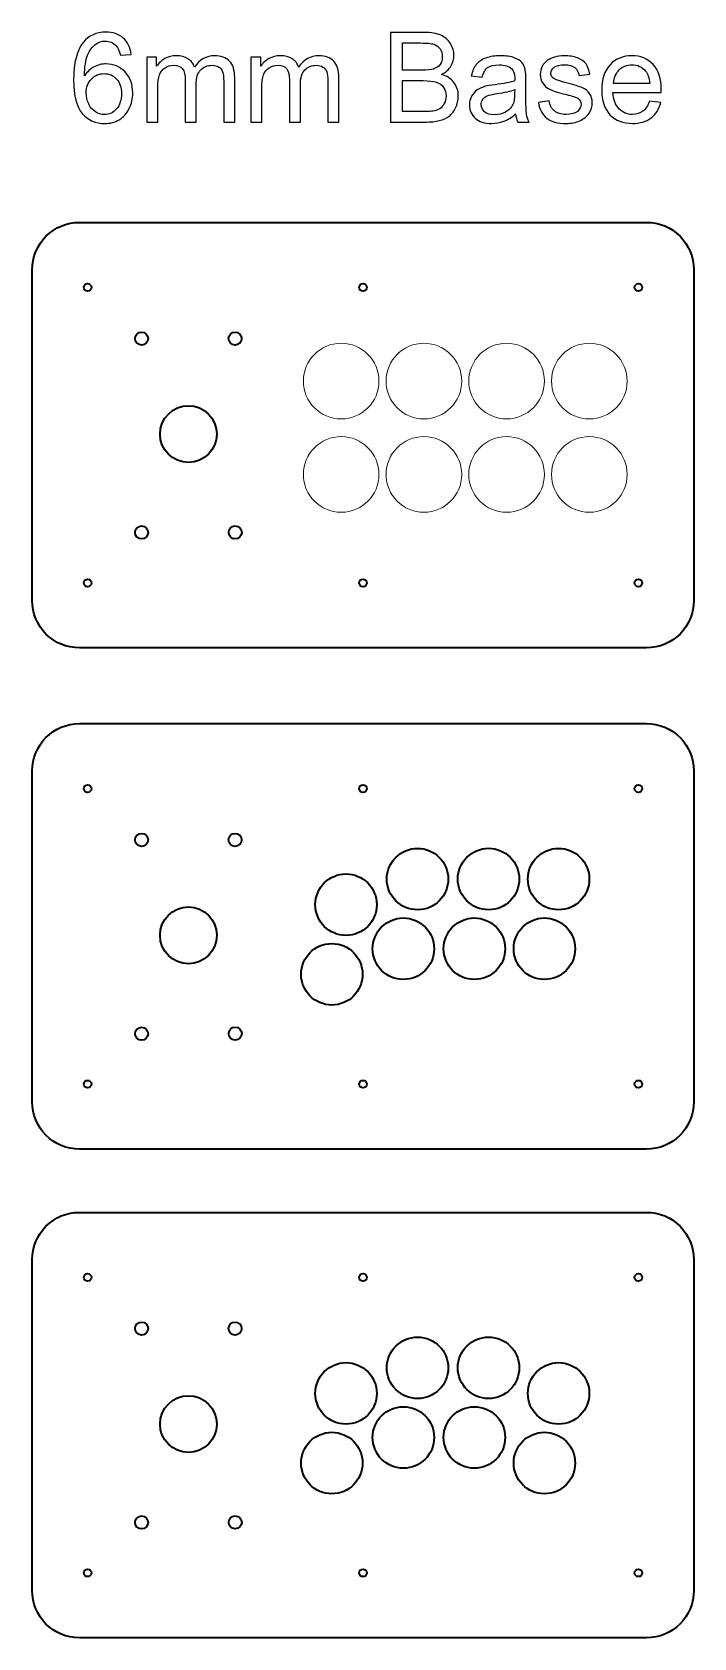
# Model space of a CAD drawing. Header units: millimetres. Extents: x 309 to 2032, y -1240 to 271.
# Drawn here: x 1259 to 1539, y -408 to 271 of the extents above; entities that cross this region are included whole.
import ezdxf

# ---------------------------------------------------------------- set-up
doc = ezdxf.new("R2010")
doc.units = ezdxf.units.MM
doc.header["$MEASUREMENT"] = 0
doc.layers.add('Layer 1', color=7, linetype='Continuous')

msp = doc.modelspace()

# ---------------------------------------------------------------- linework, layer by layer
at = {"layer": 'Layer 1', "color": 250, "lineweight": 35}
for centre, major_axis, ratio in [((1305.6345, 141.445), (0, 2.75), 1), ((1345.2095, 141.445), (0, 2.75), 1), ((1325.4565, 101.058), (0, 12.0001), 0.99999167), ((1305.6345, 59.4449), (0, 2.75), 1), ((1345.247, 59.4825), (0, 2.75), 1), ((1305.6345, -70.5971), (0, 2.75), 1), ((1345.2095, -70.5971), (0, 2.75), 1), ((1422.4165, -87.1947), (0, 13), 1), ((1452.4548, -87.1822), (0, 13), 1), ((1482.0887, -87.1947), (0, 13), 1), ((1392.1471, -98.0115), (0, 13), 1), ((1325.4565, -110.9841), (0, 12.0001), 0.99999167), ((1416.4165, -116.6546), (0, 13), 1), ((1446.4549, -116.6546), (0, 13), 1), ((1476.0887, -116.6546), (0, 13), 1), ((1386.1471, -127.4714), (0, 13), 1), ((1305.6345, -152.5972), (0, 2.75), 1), ((1345.247, -152.5596), (0, 2.75), 1), ((1305.6345, -277.3512), (0, 2.75), 1), ((1345.2095, -277.3512), (0, 2.75), 1), ((1422.4165, -293.9488), (0, 13), 1), ((1452.4548, -293.9363), (0, 13), 1), ((1392.1471, -304.7656), (0, 13), 1), ((1482.0887, -304.7656), (0, 13), 1), ((1325.4565, -317.7382), (0, 12.0001), 0.99999167), ((1416.4165, -323.4087), (0, 13), 1), ((1446.4549, -323.4087), (0, 13), 1), ((1386.1471, -334.2255), (0, 13), 1), ((1476.0887, -334.2255), (0, 13), 1), ((1305.6345, -359.3513), (0, 2.75), 1), ((1345.247, -359.3137), (0, 2.75), 1)]:
    msp.add_ellipse(centre, major_axis=major_axis, ratio=ratio, dxfattribs=at)
at = {"layer": 'Layer 1', "color": 250, "lineweight": 18}
for centre, major_axis, ratio in [((1390.0964, 123.4659), (0, 16), 1), ((1425.0964, 123.4706), (0, 16), 1), ((1460.0964, 123.4831), (0, 16), 1), ((1495.0964, 123.4706), (0, 16), 1), ((1325.4565, 101.058), (0, 12.0001), 0.99999167), ((1390.0996, 83.9859), (0, 16), 1), ((1425.0996, 83.9831), (0, 16), 1), ((1460.0996, 83.9831), (0, 16), 1), ((1495.0996, 83.9831), (0, 16), 1)]:
    msp.add_ellipse(centre, major_axis=major_axis, ratio=ratio, dxfattribs=at)
at = {"layer": 'Layer 1', "color": 250}
for points, knots in [([(1301.2875, 261.6837), (1301.2875, 261.6837), (1296.6838, 261.3133), (1296.6838, 261.3133), (1296.2693, 263.1389), (1295.6784, 264.4707), (1294.9111, 265.2997), (1293.6499, 266.6314), (1292.0888, 267.2929), (1290.2368, 267.2929), (1288.7463, 267.2929), (1287.4234, 266.8784), (1286.2856, 266.0494), (1284.8216, 264.9822), (1283.6751, 263.43), (1282.8196, 261.3839), (1281.9729, 259.3289), (1281.532, 256.4097), (1281.4967, 252.6262), (1282.6168, 254.3283), (1283.9926, 255.5983), (1285.6154, 256.4185), (1287.2381, 257.2476), (1288.9315, 257.6621), (1290.713, 257.6621), (1293.8175, 257.6621), (1296.4633, 256.5155), (1298.6505, 254.2313), (1300.8289, 251.9471), (1301.9225, 249.0014), (1301.9225, 245.3766), (1301.9225, 242.9953), (1301.411, 240.7905), (1300.3879, 238.7443), (1299.3561, 236.6982), (1297.9538, 235.1372), (1296.1546, 234.0524), (1294.3643, 232.9676), (1292.327, 232.4208), (1290.0516, 232.4208), (1286.1798, 232.4208), (1283.0136, 233.8496), (1280.5618, 236.6982), (1278.1188, 239.5469), (1276.8929, 244.2477), (1276.8929, 250.7917), (1276.8929, 258.1119), (1278.2511, 263.4388), (1280.9587, 266.7637), (1283.3223, 269.6565), (1286.5061, 271.1029), (1290.519, 271.1029), (1293.5, 271.1029), (1295.9518, 270.2651), (1297.8568, 268.5982), (1299.7618, 266.9313), (1300.9083, 264.6294), (1301.2875, 261.6837)], [0, 0, 0, 0, 0.05263158, 0.05263158, 0.05263158, 0.10526316, 0.10526316, 0.10526316, 0.15789474, 0.15789474, 0.15789474, 0.21052632, 0.21052632, 0.21052632, 0.26315789, 0.26315789, 0.26315789, 0.31578947, 0.31578947, 0.31578947, 0.36842105, 0.36842105, 0.36842105, 0.42105263, 0.42105263, 0.42105263, 0.47368421, 0.47368421, 0.47368421, 0.52631579, 0.52631579, 0.52631579, 0.57894737, 0.57894737, 0.57894737, 0.63157895, 0.63157895, 0.63157895, 0.68421053, 0.68421053, 0.68421053, 0.73684211, 0.73684211, 0.73684211, 0.78947368, 0.78947368, 0.78947368, 0.84210526, 0.84210526, 0.84210526, 0.89473684, 0.89473684, 0.89473684, 0.94736842, 0.94736842, 0.94736842, 1, 1, 1, 1]), ([(1411.0367, 233.0558), (1411.0367, 233.0558), (1411.0367, 270.9442), (1411.0367, 270.9442), (1411.0367, 270.9442), (1425.2537, 270.9442), (1425.2537, 270.9442), (1428.1465, 270.9442), (1430.466, 270.5649), (1432.221, 269.7976), (1433.9673, 269.0303), (1435.3343, 267.8485), (1436.3221, 266.2522), (1437.3187, 264.6647), (1437.8126, 262.9978), (1437.8126, 261.2516), (1437.8126, 259.6376), (1437.3716, 258.1119), (1436.4985, 256.6831), (1435.6253, 255.2544), (1434.3024, 254.099), (1432.5297, 253.2171), (1434.8228, 252.5468), (1436.5867, 251.4003), (1437.8126, 249.7775), (1439.0473, 248.1635), (1439.6647, 246.2497), (1439.6647, 244.0448), (1439.6647, 242.2633), (1439.2854, 240.6141), (1438.5358, 239.0883), (1437.7861, 237.5625), (1436.8601, 236.3896), (1435.7576, 235.5605), (1434.6552, 234.7403), (1433.2706, 234.1141), (1431.6125, 233.6908), (1429.9456, 233.2675), (1427.9083, 233.0558), (1425.4918, 233.0558), (1425.4918, 233.0558), (1411.0367, 233.0558), (1411.0367, 233.0558)], [0, 0, 0, 0, 0.07142857, 0.07142857, 0.07142857, 0.14285714, 0.14285714, 0.14285714, 0.21428571, 0.21428571, 0.21428571, 0.28571429, 0.28571429, 0.28571429, 0.35714286, 0.35714286, 0.35714286, 0.42857143, 0.42857143, 0.42857143, 0.5, 0.5, 0.5, 0.57142857, 0.57142857, 0.57142857, 0.64285714, 0.64285714, 0.64285714, 0.71428571, 0.71428571, 0.71428571, 0.78571429, 0.78571429, 0.78571429, 0.85714286, 0.85714286, 0.85714286, 0.92857143, 0.92857143, 0.92857143, 1, 1, 1, 1]), ([(1416.0638, 255.0162), (1416.0638, 255.0162), (1424.2571, 255.0162), (1424.2571, 255.0162), (1426.4796, 255.0162), (1428.0759, 255.1662), (1429.0372, 255.4572), (1430.316, 255.8364), (1431.2774, 256.4714), (1431.9212, 257.3534), (1432.565, 258.2353), (1432.8913, 259.3378), (1432.8913, 260.6695), (1432.8913, 261.9307), (1432.5915, 263.0419), (1431.9829, 263.9944), (1431.3832, 264.9558), (1430.5189, 265.6172), (1429.3988, 265.97), (1428.2787, 266.3228), (1426.3561, 266.4992), (1423.6397, 266.4992), (1423.6397, 266.4992), (1416.0638, 266.4992), (1416.0638, 266.4992), (1416.0638, 266.4992), (1416.0638, 255.0162), (1416.0638, 255.0162)], [0, 0, 0, 0, 0.11111111, 0.11111111, 0.11111111, 0.22222222, 0.22222222, 0.22222222, 0.33333333, 0.33333333, 0.33333333, 0.44444444, 0.44444444, 0.44444444, 0.55555556, 0.55555556, 0.55555556, 0.66666667, 0.66666667, 0.66666667, 0.77777778, 0.77777778, 0.77777778, 0.88888889, 0.88888889, 0.88888889, 1, 1, 1, 1]), ([(1307.8051, 233.0558), (1307.8051, 233.0558), (1307.8051, 260.5196), (1307.8051, 260.5196), (1307.8051, 260.5196), (1311.9855, 260.5196), (1311.9855, 260.5196), (1311.9855, 260.5196), (1311.9855, 256.639), (1311.9855, 256.639), (1312.841, 257.9796), (1313.9875, 259.0644), (1315.4163, 259.8757), (1316.845, 260.696), (1318.4678, 261.1017), (1320.2934, 261.1017), (1322.3219, 261.1017), (1323.9888, 260.6783), (1325.2853, 259.8405), (1326.5817, 258.9938), (1327.4989, 257.8208), (1328.0281, 256.3039), (1330.2153, 259.5053), (1333.0464, 261.1017), (1336.5389, 261.1017), (1339.2729, 261.1017), (1341.3807, 260.352), (1342.8448, 258.8439), (1344.3176, 257.3357), (1345.0585, 255.0162), (1345.0585, 251.8853), (1345.0585, 251.8853), (1345.0585, 233.0558), (1345.0585, 233.0558), (1345.0585, 233.0558), (1340.4018, 233.0558), (1340.4018, 233.0558), (1340.4018, 233.0558), (1340.4018, 250.3419), (1340.4018, 250.3419), (1340.4018, 252.194), (1340.243, 253.5346), (1339.9432, 254.3548), (1339.6433, 255.175), (1339.0965, 255.8276), (1338.2939, 256.3303), (1337.5002, 256.833), (1336.5653, 257.08), (1335.4982, 257.08), (1333.5579, 257.08), (1331.9528, 256.4362), (1330.6739, 255.1573), (1329.3951, 253.8697), (1328.7601, 251.8148), (1328.7601, 248.9925), (1328.7601, 248.9925), (1328.7601, 233.0558), (1328.7601, 233.0558), (1328.7601, 233.0558), (1324.1034, 233.0558), (1324.1034, 233.0558), (1324.1034, 233.0558), (1324.1034, 250.8799), (1324.1034, 250.8799), (1324.1034, 252.9437), (1323.7242, 254.4959), (1322.9657, 255.5278), (1322.2073, 256.5596), (1320.9637, 257.08), (1319.2439, 257.08), (1317.9386, 257.08), (1316.7304, 256.736), (1315.6191, 256.0481), (1314.5079, 255.3602), (1313.7053, 254.3548), (1313.2026, 253.023), (1312.7087, 251.7001), (1312.4618, 249.7863), (1312.4618, 247.2904), (1312.4618, 247.2904), (1312.4618, 233.0558), (1312.4618, 233.0558), (1312.4618, 233.0558), (1307.8051, 233.0558), (1307.8051, 233.0558)], [0, 0, 0, 0, 0.03571429, 0.03571429, 0.03571429, 0.07142857, 0.07142857, 0.07142857, 0.10714286, 0.10714286, 0.10714286, 0.14285714, 0.14285714, 0.14285714, 0.17857143, 0.17857143, 0.17857143, 0.21428571, 0.21428571, 0.21428571, 0.25, 0.25, 0.25, 0.28571429, 0.28571429, 0.28571429, 0.32142857, 0.32142857, 0.32142857, 0.35714286, 0.35714286, 0.35714286, 0.39285714, 0.39285714, 0.39285714, 0.42857143, 0.42857143, 0.42857143, 0.46428571, 0.46428571, 0.46428571, 0.5, 0.5, 0.5, 0.53571429, 0.53571429, 0.53571429, 0.57142857, 0.57142857, 0.57142857, 0.60714286, 0.60714286, 0.60714286, 0.64285714, 0.64285714, 0.64285714, 0.67857143, 0.67857143, 0.67857143, 0.71428571, 0.71428571, 0.71428571, 0.75, 0.75, 0.75, 0.78571429, 0.78571429, 0.78571429, 0.82142857, 0.82142857, 0.82142857, 0.85714286, 0.85714286, 0.85714286, 0.89285714, 0.89285714, 0.89285714, 0.92857143, 0.92857143, 0.92857143, 0.96428571, 0.96428571, 0.96428571, 1, 1, 1, 1]), ([(1351.8847, 233.0558), (1351.8847, 233.0558), (1351.8847, 260.5196), (1351.8847, 260.5196), (1351.8847, 260.5196), (1356.0651, 260.5196), (1356.0651, 260.5196), (1356.0651, 260.5196), (1356.0651, 256.639), (1356.0651, 256.639), (1356.9206, 257.9796), (1358.0671, 259.0644), (1359.4959, 259.8757), (1360.9246, 260.696), (1362.5474, 261.1017), (1364.373, 261.1017), (1366.4015, 261.1017), (1368.0684, 260.6783), (1369.3649, 259.8405), (1370.6613, 258.9938), (1371.5785, 257.8208), (1372.1077, 256.3039), (1374.2949, 259.5053), (1377.126, 261.1017), (1380.6185, 261.1017), (1383.3525, 261.1017), (1385.4603, 260.352), (1386.9244, 258.8439), (1388.3972, 257.3357), (1389.1381, 255.0162), (1389.1381, 251.8853), (1389.1381, 251.8853), (1389.1381, 233.0558), (1389.1381, 233.0558), (1389.1381, 233.0558), (1384.4814, 233.0558), (1384.4814, 233.0558), (1384.4814, 233.0558), (1384.4814, 250.3419), (1384.4814, 250.3419), (1384.4814, 252.194), (1384.3226, 253.5346), (1384.0228, 254.3548), (1383.7229, 255.175), (1383.1761, 255.8276), (1382.3735, 256.3303), (1381.5798, 256.833), (1380.6449, 257.08), (1379.5778, 257.08), (1377.6375, 257.08), (1376.0324, 256.4362), (1374.7535, 255.1573), (1373.4747, 253.8697), (1372.8397, 251.8148), (1372.8397, 248.9925), (1372.8397, 248.9925), (1372.8397, 233.0558), (1372.8397, 233.0558), (1372.8397, 233.0558), (1368.183, 233.0558), (1368.183, 233.0558), (1368.183, 233.0558), (1368.183, 250.8799), (1368.183, 250.8799), (1368.183, 252.9437), (1367.8038, 254.4959), (1367.0453, 255.5278), (1366.2869, 256.5596), (1365.0433, 257.08), (1363.3235, 257.08), (1362.0182, 257.08), (1360.81, 256.736), (1359.6987, 256.0481), (1358.5875, 255.3602), (1357.7849, 254.3548), (1357.2822, 253.023), (1356.7883, 251.7001), (1356.5414, 249.7863), (1356.5414, 247.2904), (1356.5414, 247.2904), (1356.5414, 233.0558), (1356.5414, 233.0558), (1356.5414, 233.0558), (1351.8847, 233.0558), (1351.8847, 233.0558)], [0, 0, 0, 0, 0.03571429, 0.03571429, 0.03571429, 0.07142857, 0.07142857, 0.07142857, 0.10714286, 0.10714286, 0.10714286, 0.14285714, 0.14285714, 0.14285714, 0.17857143, 0.17857143, 0.17857143, 0.21428571, 0.21428571, 0.21428571, 0.25, 0.25, 0.25, 0.28571429, 0.28571429, 0.28571429, 0.32142857, 0.32142857, 0.32142857, 0.35714286, 0.35714286, 0.35714286, 0.39285714, 0.39285714, 0.39285714, 0.42857143, 0.42857143, 0.42857143, 0.46428571, 0.46428571, 0.46428571, 0.5, 0.5, 0.5, 0.53571429, 0.53571429, 0.53571429, 0.57142857, 0.57142857, 0.57142857, 0.60714286, 0.60714286, 0.60714286, 0.64285714, 0.64285714, 0.64285714, 0.67857143, 0.67857143, 0.67857143, 0.71428571, 0.71428571, 0.71428571, 0.75, 0.75, 0.75, 0.78571429, 0.78571429, 0.78571429, 0.82142857, 0.82142857, 0.82142857, 0.85714286, 0.85714286, 0.85714286, 0.89285714, 0.89285714, 0.89285714, 0.92857143, 0.92857143, 0.92857143, 0.96428571, 0.96428571, 0.96428571, 1, 1, 1, 1]), ([(1463.9005, 236.4954), (1462.1719, 235.0225), (1460.505, 233.9907), (1458.9087, 233.3821), (1457.3123, 232.7736), (1455.6014, 232.4737), (1453.7669, 232.4737), (1450.7507, 232.4737), (1448.4311, 233.2057), (1446.8084, 234.6786), (1445.1856, 236.1426), (1444.3742, 238.0212), (1444.3742, 240.3054), (1444.3742, 241.6459), (1444.6829, 242.8718), (1445.2914, 243.9831), (1445.9088, 245.0943), (1446.7114, 245.9763), (1447.6991, 246.6466), (1448.6957, 247.3169), (1449.807, 247.8284), (1451.0505, 248.1723), (1451.9677, 248.4105), (1453.3524, 248.6398), (1455.1957, 248.8691), (1458.9528, 249.31), (1461.7309, 249.848), (1463.5036, 250.4654), (1463.5212, 251.1004), (1463.53, 251.5061), (1463.53, 251.6737), (1463.53, 253.561), (1463.0891, 254.8928), (1462.2071, 255.6689), (1461.0165, 256.7184), (1459.2438, 257.2387), (1456.8978, 257.2387), (1454.7018, 257.2387), (1453.079, 256.8507), (1452.0383, 256.0834), (1450.9888, 255.3161), (1450.2215, 253.9579), (1449.7188, 252), (1449.7188, 252), (1445.168, 252.635), (1445.168, 252.635), (1445.5825, 254.5841), (1446.2616, 256.1628), (1447.2141, 257.3622), (1448.1666, 258.5616), (1449.5424, 259.4789), (1451.3416, 260.1315), (1453.1319, 260.7753), (1455.2221, 261.1017), (1457.5857, 261.1017), (1459.9317, 261.1017), (1461.8455, 260.8282), (1463.3184, 260.2726), (1464.7824, 259.717), (1465.8672, 259.0291), (1466.5551, 258.1912), (1467.243, 257.3534), (1467.7281, 256.2951), (1468.0103, 255.0162), (1468.1603, 254.2225), (1468.2396, 252.7937), (1468.2396, 250.7388), (1468.2396, 250.7388), (1468.2396, 244.5652), (1468.2396, 244.5652), (1468.2396, 240.2525), (1468.3366, 237.5273), (1468.5307, 236.3719), (1468.7159, 235.2166), (1469.1039, 234.1141), (1469.6684, 233.0558), (1469.6684, 233.0558), (1464.8, 233.0558), (1464.8, 233.0558), (1464.3326, 234.0348), (1464.0328, 235.1813), (1463.9005, 236.4954)], [0, 0, 0, 0, 0.03703704, 0.03703704, 0.03703704, 0.07407407, 0.07407407, 0.07407407, 0.11111111, 0.11111111, 0.11111111, 0.14814815, 0.14814815, 0.14814815, 0.18518519, 0.18518519, 0.18518519, 0.22222222, 0.22222222, 0.22222222, 0.25925926, 0.25925926, 0.25925926, 0.2962963, 0.2962963, 0.2962963, 0.33333333, 0.33333333, 0.33333333, 0.37037037, 0.37037037, 0.37037037, 0.40740741, 0.40740741, 0.40740741, 0.44444444, 0.44444444, 0.44444444, 0.48148148, 0.48148148, 0.48148148, 0.51851852, 0.51851852, 0.51851852, 0.55555556, 0.55555556, 0.55555556, 0.59259259, 0.59259259, 0.59259259, 0.62962963, 0.62962963, 0.62962963, 0.66666667, 0.66666667, 0.66666667, 0.7037037, 0.7037037, 0.7037037, 0.74074074, 0.74074074, 0.74074074, 0.77777778, 0.77777778, 0.77777778, 0.81481481, 0.81481481, 0.81481481, 0.85185185, 0.85185185, 0.85185185, 0.88888889, 0.88888889, 0.88888889, 0.92592593, 0.92592593, 0.92592593, 0.96296296, 0.96296296, 0.96296296, 1, 1, 1, 1]), ([(1473.5401, 241.2579), (1473.5401, 241.2579), (1478.1439, 241.9987), (1478.1439, 241.9987), (1478.3996, 240.1555), (1479.1228, 238.7443), (1480.3046, 237.7566), (1481.4864, 236.7776), (1483.1445, 236.2837), (1485.2612, 236.2837), (1487.4043, 236.2837), (1488.9918, 236.7159), (1490.0325, 237.589), (1491.0644, 238.4533), (1491.5847, 239.4764), (1491.5847, 240.6493), (1491.5847, 241.6989), (1491.1173, 242.5279), (1490.1912, 243.1276), (1489.5386, 243.5421), (1487.9511, 244.0625), (1485.4287, 244.7063), (1482.0244, 245.5618), (1479.6696, 246.3026), (1478.3467, 246.9288), (1477.0326, 247.5638), (1476.036, 248.4281), (1475.3569, 249.5394), (1474.6778, 250.6418), (1474.3339, 251.8677), (1474.3339, 253.2082), (1474.3339, 254.4341), (1474.6161, 255.563), (1475.1717, 256.6037), (1475.7362, 257.6444), (1476.4946, 258.5087), (1477.456, 259.1966), (1478.1791, 259.7258), (1479.1669, 260.1756), (1480.4105, 260.546), (1481.6628, 260.9164), (1482.9946, 261.1017), (1484.4233, 261.1017), (1486.5753, 261.1017), (1488.4626, 260.793), (1490.0854, 260.1668), (1491.717, 259.5494), (1492.9164, 258.7028), (1493.6926, 257.6444), (1494.4599, 256.5773), (1494.9978, 255.1573), (1495.2889, 253.3758), (1495.2889, 253.3758), (1490.738, 252.7408), (1490.738, 252.7408), (1490.5352, 254.1696), (1489.9355, 255.2896), (1488.9477, 256.0922), (1487.9599, 256.8948), (1486.5664, 257.2916), (1484.7585, 257.2916), (1482.633, 257.2916), (1481.1072, 256.9389), (1480.1988, 256.2333), (1479.2904, 255.5278), (1478.8318, 254.6987), (1478.8318, 253.755), (1478.8318, 253.1553), (1479.017, 252.6085), (1479.3962, 252.1235), (1479.7755, 251.6296), (1480.3664, 251.215), (1481.1778, 250.8887), (1481.6452, 250.7123), (1483.0034, 250.3155), (1485.2788, 249.6981), (1488.5596, 248.825), (1490.8527, 248.1018), (1492.158, 247.5462), (1493.4633, 246.9905), (1494.4863, 246.1703), (1495.2271, 245.112), (1495.9768, 244.0448), (1496.3472, 242.7219), (1496.3472, 241.1344), (1496.3472, 239.591), (1495.8974, 238.1358), (1494.989, 236.7688), (1494.0806, 235.4018), (1492.7753, 234.3434), (1491.0732, 233.5938), (1489.3622, 232.8441), (1487.4308, 232.4737), (1485.2788, 232.4737), (1481.7157, 232.4737), (1478.9905, 233.2146), (1477.1208, 234.6874), (1475.2511, 236.1691), (1474.0605, 238.3563), (1473.5401, 241.2579)], [0, 0, 0, 0, 0.03030303, 0.03030303, 0.03030303, 0.06060606, 0.06060606, 0.06060606, 0.09090909, 0.09090909, 0.09090909, 0.12121212, 0.12121212, 0.12121212, 0.15151515, 0.15151515, 0.15151515, 0.18181818, 0.18181818, 0.18181818, 0.21212121, 0.21212121, 0.21212121, 0.24242424, 0.24242424, 0.24242424, 0.27272727, 0.27272727, 0.27272727, 0.3030303, 0.3030303, 0.3030303, 0.33333333, 0.33333333, 0.33333333, 0.36363636, 0.36363636, 0.36363636, 0.39393939, 0.39393939, 0.39393939, 0.42424242, 0.42424242, 0.42424242, 0.45454545, 0.45454545, 0.45454545, 0.48484848, 0.48484848, 0.48484848, 0.51515152, 0.51515152, 0.51515152, 0.54545455, 0.54545455, 0.54545455, 0.57575758, 0.57575758, 0.57575758, 0.60606061, 0.60606061, 0.60606061, 0.63636364, 0.63636364, 0.63636364, 0.66666667, 0.66666667, 0.66666667, 0.6969697, 0.6969697, 0.6969697, 0.72727273, 0.72727273, 0.72727273, 0.75757576, 0.75757576, 0.75757576, 0.78787879, 0.78787879, 0.78787879, 0.81818182, 0.81818182, 0.81818182, 0.84848485, 0.84848485, 0.84848485, 0.87878788, 0.87878788, 0.87878788, 0.90909091, 0.90909091, 0.90909091, 0.93939394, 0.93939394, 0.93939394, 0.96969697, 0.96969697, 0.96969697, 1, 1, 1, 1]), ([(1520.583, 241.9458), (1520.583, 241.9458), (1525.3984, 241.3108), (1525.3984, 241.3108), (1524.6488, 238.515), (1523.2465, 236.3366), (1521.2004, 234.7932), (1519.1543, 233.2498), (1516.5437, 232.4737), (1513.3599, 232.4737), (1509.3559, 232.4737), (1506.1809, 233.7084), (1503.8349, 236.1779), (1501.4889, 238.6385), (1500.3159, 242.1046), (1500.3159, 246.5584), (1500.3159, 251.1621), (1501.4977, 254.7428), (1503.8702, 257.2828), (1506.2426, 259.8316), (1509.3206, 261.1017), (1513.1041, 261.1017), (1516.7642, 261.1017), (1519.754, 259.8581), (1522.0735, 257.3622), (1524.393, 254.8663), (1525.5572, 251.3562), (1525.5572, 246.8318), (1525.5572, 246.5584), (1525.5484, 246.1439), (1525.5307, 245.5971), (1525.5307, 245.5971), (1505.0784, 245.5971), (1505.0784, 245.5971), (1505.2548, 242.5896), (1506.1015, 240.2789), (1507.6361, 238.6826), (1509.1618, 237.0863), (1511.0756, 236.2837), (1513.3599, 236.2837), (1515.062, 236.2837), (1516.5172, 236.7335), (1517.7167, 237.6331), (1518.925, 238.5327), (1519.8775, 239.9702), (1520.583, 241.9458)], [0, 0, 0, 0, 0.06666667, 0.06666667, 0.06666667, 0.13333333, 0.13333333, 0.13333333, 0.2, 0.2, 0.2, 0.26666667, 0.26666667, 0.26666667, 0.33333333, 0.33333333, 0.33333333, 0.4, 0.4, 0.4, 0.46666667, 0.46666667, 0.46666667, 0.53333333, 0.53333333, 0.53333333, 0.6, 0.6, 0.6, 0.66666667, 0.66666667, 0.66666667, 0.73333333, 0.73333333, 0.73333333, 0.8, 0.8, 0.8, 0.86666667, 0.86666667, 0.86666667, 0.93333333, 0.93333333, 0.93333333, 1, 1, 1, 1]), ([(1282.2375, 245.3325), (1282.2375, 243.7273), (1282.5815, 242.1928), (1283.2606, 240.7287), (1283.9397, 239.2647), (1284.8922, 238.1534), (1286.1004, 237.3861), (1287.3175, 236.6189), (1288.6052, 236.2308), (1289.9722, 236.2308), (1291.9566, 236.2308), (1293.6499, 237.0246), (1295.0522, 238.6121), (1296.4545, 240.1996), (1297.16, 242.3515), (1297.16, 245.0767), (1297.16, 247.6961), (1296.4633, 249.7598), (1295.0786, 251.268), (1293.694, 252.7761), (1291.9301, 253.5346), (1289.787, 253.5346), (1287.6879, 253.5346), (1285.8976, 252.7761), (1284.4336, 251.268), (1282.9695, 249.7598), (1282.2375, 247.7843), (1282.2375, 245.3325)], [0, 0, 0, 0, 0.11111111, 0.11111111, 0.11111111, 0.22222222, 0.22222222, 0.22222222, 0.33333333, 0.33333333, 0.33333333, 0.44444444, 0.44444444, 0.44444444, 0.55555556, 0.55555556, 0.55555556, 0.66666667, 0.66666667, 0.66666667, 0.77777778, 0.77777778, 0.77777778, 0.88888889, 0.88888889, 0.88888889, 1, 1, 1, 1]), ([(1505.343, 249.4071), (1505.343, 249.4071), (1520.6359, 249.4071), (1520.6359, 249.4071), (1520.4331, 251.7178), (1519.8422, 253.4464), (1518.8809, 254.6017), (1517.408, 256.3921), (1515.4854, 257.2916), (1513.1306, 257.2916), (1510.9963, 257.2916), (1509.2059, 256.5773), (1507.7507, 255.1485), (1506.3043, 253.7198), (1505.5018, 251.806), (1505.343, 249.4071)], [0, 0, 0, 0, 0.2, 0.2, 0.2, 0.4, 0.4, 0.4, 0.6, 0.6, 0.6, 0.8, 0.8, 0.8, 1, 1, 1, 1]), ([(1416.0638, 237.5008), (1416.0638, 237.5008), (1425.5006, 237.5008), (1425.5006, 237.5008), (1427.1234, 237.5008), (1428.2611, 237.5625), (1428.9226, 237.686), (1430.0691, 237.8889), (1431.0392, 238.2328), (1431.8153, 238.7179), (1432.5915, 239.203), (1433.2265, 239.9085), (1433.7292, 240.8346), (1434.2319, 241.7606), (1434.4788, 242.8278), (1434.4788, 244.036), (1434.4788, 245.4559), (1434.1172, 246.6818), (1433.3852, 247.7314), (1432.662, 248.7809), (1431.6566, 249.5129), (1430.369, 249.9362), (1429.0901, 250.3596), (1427.238, 250.5712), (1424.8303, 250.5712), (1424.8303, 250.5712), (1416.0638, 250.5712), (1416.0638, 250.5712), (1416.0638, 250.5712), (1416.0638, 237.5008), (1416.0638, 237.5008)], [0, 0, 0, 0, 0.1, 0.1, 0.1, 0.2, 0.2, 0.2, 0.3, 0.3, 0.3, 0.4, 0.4, 0.4, 0.5, 0.5, 0.5, 0.6, 0.6, 0.6, 0.7, 0.7, 0.7, 0.8, 0.8, 0.8, 0.9, 0.9, 0.9, 1, 1, 1, 1]), ([(1463.53, 246.8141), (1461.8367, 246.1262), (1459.2967, 245.5441), (1455.91, 245.0679), (1453.9874, 244.7945), (1452.6292, 244.4858), (1451.8355, 244.1418), (1451.0417, 243.7979), (1450.4332, 243.2952), (1450.001, 242.6425), (1449.5689, 241.9811), (1449.3484, 241.2491), (1449.3484, 240.4377), (1449.3484, 239.2118), (1449.8158, 238.1799), (1450.7595, 237.3597), (1451.7032, 236.5395), (1453.079, 236.125), (1454.887, 236.125), (1456.6773, 236.125), (1458.2737, 236.513), (1459.6759, 237.298), (1461.0694, 238.0741), (1462.1013, 239.1412), (1462.7539, 240.4906), (1463.2566, 241.5401), (1463.5036, 243.0835), (1463.5036, 245.1208), (1463.5036, 245.1208), (1463.53, 246.8141), (1463.53, 246.8141)], [0, 0, 0, 0, 0.1, 0.1, 0.1, 0.2, 0.2, 0.2, 0.3, 0.3, 0.3, 0.4, 0.4, 0.4, 0.5, 0.5, 0.5, 0.6, 0.6, 0.6, 0.7, 0.7, 0.7, 0.8, 0.8, 0.8, 0.9, 0.9, 0.9, 1, 1, 1, 1])]:
    msp.add_open_spline(points, degree=3, knots=knots, dxfattribs=at)
at = {"layer": 'Layer 1', "lineweight": 35}
for points, knots in [([(1539.3333, 170.607), (1539.3299, 175.9147), (1537.2183, 181.0036), (1533.4628, 184.7543), (1529.7073, 188.5051), (1524.641, 190.6103), (1519.3333, 190.607), (1519.3333, 190.607), (1279.3333, 190.607), (1279.3333, 190.607), (1274.0256, 190.6036), (1268.9367, 188.4919), (1265.1859, 184.7365), (1261.4352, 180.981), (1259.3299, 175.9147), (1259.3333, 170.607), (1259.3333, 170.607), (1259.3333, 30.607), (1259.3333, 30.607), (1259.3366, 25.2993), (1261.4483, 20.2103), (1265.2038, 16.4596), (1268.9593, 12.7089), (1274.0256, 10.6036), (1279.3333, 10.607), (1279.3333, 10.607), (1519.3333, 10.607), (1519.3333, 10.607), (1524.641, 10.6103), (1529.7299, 12.722), (1533.4807, 16.4775), (1537.2314, 20.2329), (1539.3366, 25.2993), (1539.3333, 30.607), (1539.3333, 30.607), (1539.3333, 170.607), (1539.3333, 170.607)], [0, 0, 0, 0, 0.08333333, 0.08333333, 0.08333333, 0.16666667, 0.16666667, 0.16666667, 0.25, 0.25, 0.25, 0.33333333, 0.33333333, 0.33333333, 0.41666667, 0.41666667, 0.41666667, 0.5, 0.5, 0.5, 0.58333333, 0.58333333, 0.58333333, 0.66666667, 0.66666667, 0.66666667, 0.75, 0.75, 0.75, 0.83333333, 0.83333333, 0.83333333, 0.91666667, 0.91666667, 0.91666667, 1, 1, 1, 1]), ([(1284.4333, 163.107), (1284.4333, 163.9907), (1283.717, 164.707), (1282.8333, 164.707), (1281.9496, 164.707), (1281.2333, 163.9907), (1281.2333, 163.107), (1281.2333, 162.2233), (1281.9496, 161.507), (1282.8333, 161.507), (1283.717, 161.507), (1284.4333, 162.2233), (1284.4333, 163.107)], [0, 0, 0, 0, 0.25, 0.25, 0.25, 0.5, 0.5, 0.5, 0.75, 0.75, 0.75, 1, 1, 1, 1]), ([(1400.9333, 163.107), (1400.9333, 163.9907), (1400.217, 164.707), (1399.3333, 164.707), (1398.4496, 164.707), (1397.7333, 163.9907), (1397.7333, 163.107), (1397.7333, 162.2233), (1398.4496, 161.507), (1399.3333, 161.507), (1400.217, 161.507), (1400.9333, 162.2233), (1400.9333, 163.107)], [0, 0, 0, 0, 0.25, 0.25, 0.25, 0.5, 0.5, 0.5, 0.75, 0.75, 0.75, 1, 1, 1, 1]), ([(1517.4333, 163.107), (1517.4333, 163.9907), (1516.717, 164.707), (1515.8333, 164.707), (1514.9496, 164.707), (1514.2333, 163.9907), (1514.2333, 163.107), (1514.2333, 162.2233), (1514.9496, 161.507), (1515.8333, 161.507), (1516.717, 161.507), (1517.4333, 162.2233), (1517.4333, 163.107)], [0, 0, 0, 0, 0.25, 0.25, 0.25, 0.5, 0.5, 0.5, 0.75, 0.75, 0.75, 1, 1, 1, 1]), ([(1284.4333, 38.107), (1284.4333, 38.9907), (1283.717, 39.707), (1282.8333, 39.707), (1281.9496, 39.707), (1281.2333, 38.9907), (1281.2333, 38.107), (1281.2333, 37.2233), (1281.9496, 36.507), (1282.8333, 36.507), (1283.717, 36.507), (1284.4333, 37.2233), (1284.4333, 38.107)], [0, 0, 0, 0, 0.25, 0.25, 0.25, 0.5, 0.5, 0.5, 0.75, 0.75, 0.75, 1, 1, 1, 1]), ([(1400.9333, 38.1069), (1400.9333, 38.9906), (1400.217, 39.7069), (1399.3333, 39.7069), (1398.4496, 39.7069), (1397.7333, 38.9906), (1397.7333, 38.1069), (1397.7333, 37.2232), (1398.4496, 36.5069), (1399.3333, 36.5069), (1400.217, 36.5069), (1400.9333, 37.2232), (1400.9333, 38.1069)], [0, 0, 0, 0, 0.25, 0.25, 0.25, 0.5, 0.5, 0.5, 0.75, 0.75, 0.75, 1, 1, 1, 1]), ([(1517.4333, 38.107), (1517.4333, 38.9907), (1516.717, 39.707), (1515.8333, 39.707), (1514.9496, 39.707), (1514.2333, 38.9907), (1514.2333, 38.107), (1514.2333, 37.2233), (1514.9496, 36.507), (1515.8333, 36.507), (1516.717, 36.507), (1517.4333, 37.2233), (1517.4333, 38.107)], [0, 0, 0, 0, 0.25, 0.25, 0.25, 0.5, 0.5, 0.5, 0.75, 0.75, 0.75, 1, 1, 1, 1]), ([(1539.3333, -41.4351), (1539.3299, -36.1274), (1537.2183, -31.0385), (1533.4628, -27.2878), (1529.7073, -23.537), (1524.641, -21.4318), (1519.3333, -21.4351), (1519.3333, -21.4351), (1279.3333, -21.4351), (1279.3333, -21.4351), (1274.0256, -21.4385), (1268.9367, -23.5502), (1265.1859, -27.3056), (1261.4352, -31.0611), (1259.3299, -36.1274), (1259.3333, -41.4351), (1259.3333, -41.4351), (1259.3333, -181.4351), (1259.3333, -181.4351), (1259.3366, -186.7428), (1261.4483, -191.8318), (1265.2038, -195.5825), (1268.9593, -199.3332), (1274.0256, -201.4385), (1279.3333, -201.4351), (1279.3333, -201.4351), (1519.3333, -201.4351), (1519.3333, -201.4351), (1524.641, -201.4318), (1529.7299, -199.3201), (1533.4807, -195.5646), (1537.2314, -191.8092), (1539.3366, -186.7428), (1539.3333, -181.4351), (1539.3333, -181.4351), (1539.3333, -41.4351), (1539.3333, -41.4351)], [0, 0, 0, 0, 0.08333333, 0.08333333, 0.08333333, 0.16666667, 0.16666667, 0.16666667, 0.25, 0.25, 0.25, 0.33333333, 0.33333333, 0.33333333, 0.41666667, 0.41666667, 0.41666667, 0.5, 0.5, 0.5, 0.58333333, 0.58333333, 0.58333333, 0.66666667, 0.66666667, 0.66666667, 0.75, 0.75, 0.75, 0.83333333, 0.83333333, 0.83333333, 0.91666667, 0.91666667, 0.91666667, 1, 1, 1, 1]), ([(1284.4333, -48.9351), (1284.4333, -48.0514), (1283.717, -47.3351), (1282.8333, -47.3351), (1281.9496, -47.3351), (1281.2333, -48.0514), (1281.2333, -48.9351), (1281.2333, -49.8188), (1281.9496, -50.5351), (1282.8333, -50.5351), (1283.717, -50.5351), (1284.4333, -49.8188), (1284.4333, -48.9351)], [0, 0, 0, 0, 0.25, 0.25, 0.25, 0.5, 0.5, 0.5, 0.75, 0.75, 0.75, 1, 1, 1, 1]), ([(1400.9333, -48.9351), (1400.9333, -48.0514), (1400.217, -47.3351), (1399.3333, -47.3351), (1398.4496, -47.3351), (1397.7333, -48.0514), (1397.7333, -48.9351), (1397.7333, -49.8188), (1398.4496, -50.5351), (1399.3333, -50.5351), (1400.217, -50.5351), (1400.9333, -49.8188), (1400.9333, -48.9351)], [0, 0, 0, 0, 0.25, 0.25, 0.25, 0.5, 0.5, 0.5, 0.75, 0.75, 0.75, 1, 1, 1, 1]), ([(1517.4333, -48.9351), (1517.4333, -48.0514), (1516.717, -47.3351), (1515.8333, -47.3351), (1514.9496, -47.3351), (1514.2333, -48.0514), (1514.2333, -48.9351), (1514.2333, -49.8188), (1514.9496, -50.5351), (1515.8333, -50.5351), (1516.717, -50.5351), (1517.4333, -49.8188), (1517.4333, -48.9351)], [0, 0, 0, 0, 0.25, 0.25, 0.25, 0.5, 0.5, 0.5, 0.75, 0.75, 0.75, 1, 1, 1, 1]), ([(1284.4333, -173.9351), (1284.4333, -173.0514), (1283.717, -172.3351), (1282.8333, -172.3351), (1281.9496, -172.3351), (1281.2333, -173.0514), (1281.2333, -173.9351), (1281.2333, -174.8188), (1281.9496, -175.5351), (1282.8333, -175.5351), (1283.717, -175.5351), (1284.4333, -174.8188), (1284.4333, -173.9351)], [0, 0, 0, 0, 0.25, 0.25, 0.25, 0.5, 0.5, 0.5, 0.75, 0.75, 0.75, 1, 1, 1, 1]), ([(1400.9333, -173.9352), (1400.9333, -173.0515), (1400.217, -172.3352), (1399.3333, -172.3352), (1398.4496, -172.3352), (1397.7333, -173.0515), (1397.7333, -173.9352), (1397.7333, -174.8189), (1398.4496, -175.5352), (1399.3333, -175.5352), (1400.217, -175.5352), (1400.9333, -174.8189), (1400.9333, -173.9352)], [0, 0, 0, 0, 0.25, 0.25, 0.25, 0.5, 0.5, 0.5, 0.75, 0.75, 0.75, 1, 1, 1, 1]), ([(1517.4333, -173.9351), (1517.4333, -173.0514), (1516.717, -172.3351), (1515.8333, -172.3351), (1514.9496, -172.3351), (1514.2333, -173.0514), (1514.2333, -173.9351), (1514.2333, -174.8188), (1514.9496, -175.5351), (1515.8333, -175.5351), (1516.717, -175.5351), (1517.4333, -174.8188), (1517.4333, -173.9351)], [0, 0, 0, 0, 0.25, 0.25, 0.25, 0.5, 0.5, 0.5, 0.75, 0.75, 0.75, 1, 1, 1, 1]), ([(1539.3333, -248.1892), (1539.3299, -242.8815), (1537.2183, -237.7926), (1533.4628, -234.0419), (1529.7073, -230.2911), (1524.641, -228.1859), (1519.3333, -228.1892), (1519.3333, -228.1892), (1279.3333, -228.1892), (1279.3333, -228.1892), (1274.0256, -228.1926), (1268.9367, -230.3043), (1265.1859, -234.0597), (1261.4352, -237.8152), (1259.3299, -242.8815), (1259.3333, -248.1892), (1259.3333, -248.1892), (1259.3333, -388.1892), (1259.3333, -388.1892), (1259.3366, -393.4969), (1261.4483, -398.5859), (1265.2038, -402.3366), (1268.9593, -406.0873), (1274.0256, -408.1926), (1279.3333, -408.1892), (1279.3333, -408.1892), (1519.3333, -408.1892), (1519.3333, -408.1892), (1524.641, -408.1859), (1529.7299, -406.0742), (1533.4807, -402.3187), (1537.2314, -398.5633), (1539.3366, -393.4969), (1539.3333, -388.1892), (1539.3333, -388.1892), (1539.3333, -248.1892), (1539.3333, -248.1892)], [0, 0, 0, 0, 0.08333333, 0.08333333, 0.08333333, 0.16666667, 0.16666667, 0.16666667, 0.25, 0.25, 0.25, 0.33333333, 0.33333333, 0.33333333, 0.41666667, 0.41666667, 0.41666667, 0.5, 0.5, 0.5, 0.58333333, 0.58333333, 0.58333333, 0.66666667, 0.66666667, 0.66666667, 0.75, 0.75, 0.75, 0.83333333, 0.83333333, 0.83333333, 0.91666667, 0.91666667, 0.91666667, 1, 1, 1, 1]), ([(1284.4333, -255.6892), (1284.4333, -254.8055), (1283.717, -254.0892), (1282.8333, -254.0892), (1281.9496, -254.0892), (1281.2333, -254.8055), (1281.2333, -255.6892), (1281.2333, -256.5729), (1281.9496, -257.2892), (1282.8333, -257.2892), (1283.717, -257.2892), (1284.4333, -256.5729), (1284.4333, -255.6892)], [0, 0, 0, 0, 0.25, 0.25, 0.25, 0.5, 0.5, 0.5, 0.75, 0.75, 0.75, 1, 1, 1, 1]), ([(1400.9333, -255.6892), (1400.9333, -254.8055), (1400.217, -254.0892), (1399.3333, -254.0892), (1398.4496, -254.0892), (1397.7333, -254.8055), (1397.7333, -255.6892), (1397.7333, -256.5729), (1398.4496, -257.2892), (1399.3333, -257.2892), (1400.217, -257.2892), (1400.9333, -256.5729), (1400.9333, -255.6892)], [0, 0, 0, 0, 0.25, 0.25, 0.25, 0.5, 0.5, 0.5, 0.75, 0.75, 0.75, 1, 1, 1, 1]), ([(1517.4333, -255.6892), (1517.4333, -254.8055), (1516.717, -254.0892), (1515.8333, -254.0892), (1514.9496, -254.0892), (1514.2333, -254.8055), (1514.2333, -255.6892), (1514.2333, -256.5729), (1514.9496, -257.2892), (1515.8333, -257.2892), (1516.717, -257.2892), (1517.4333, -256.5729), (1517.4333, -255.6892)], [0, 0, 0, 0, 0.25, 0.25, 0.25, 0.5, 0.5, 0.5, 0.75, 0.75, 0.75, 1, 1, 1, 1]), ([(1284.4333, -380.6892), (1284.4333, -379.8055), (1283.717, -379.0892), (1282.8333, -379.0892), (1281.9496, -379.0892), (1281.2333, -379.8055), (1281.2333, -380.6892), (1281.2333, -381.5729), (1281.9496, -382.2892), (1282.8333, -382.2892), (1283.717, -382.2892), (1284.4333, -381.5729), (1284.4333, -380.6892)], [0, 0, 0, 0, 0.25, 0.25, 0.25, 0.5, 0.5, 0.5, 0.75, 0.75, 0.75, 1, 1, 1, 1]), ([(1400.9333, -380.6893), (1400.9333, -379.8056), (1400.217, -379.0893), (1399.3333, -379.0893), (1398.4496, -379.0893), (1397.7333, -379.8056), (1397.7333, -380.6893), (1397.7333, -381.573), (1398.4496, -382.2893), (1399.3333, -382.2893), (1400.217, -382.2893), (1400.9333, -381.573), (1400.9333, -380.6893)], [0, 0, 0, 0, 0.25, 0.25, 0.25, 0.5, 0.5, 0.5, 0.75, 0.75, 0.75, 1, 1, 1, 1]), ([(1517.4333, -380.6892), (1517.4333, -379.8055), (1516.717, -379.0892), (1515.8333, -379.0892), (1514.9496, -379.0892), (1514.2333, -379.8055), (1514.2333, -380.6892), (1514.2333, -381.5729), (1514.9496, -382.2892), (1515.8333, -382.2892), (1516.717, -382.2892), (1517.4333, -381.5729), (1517.4333, -380.6892)], [0, 0, 0, 0, 0.25, 0.25, 0.25, 0.5, 0.5, 0.5, 0.75, 0.75, 0.75, 1, 1, 1, 1])]:
    msp.add_open_spline(points, degree=3, knots=knots, dxfattribs=at)

doc.saveas('drawing.dxf')
